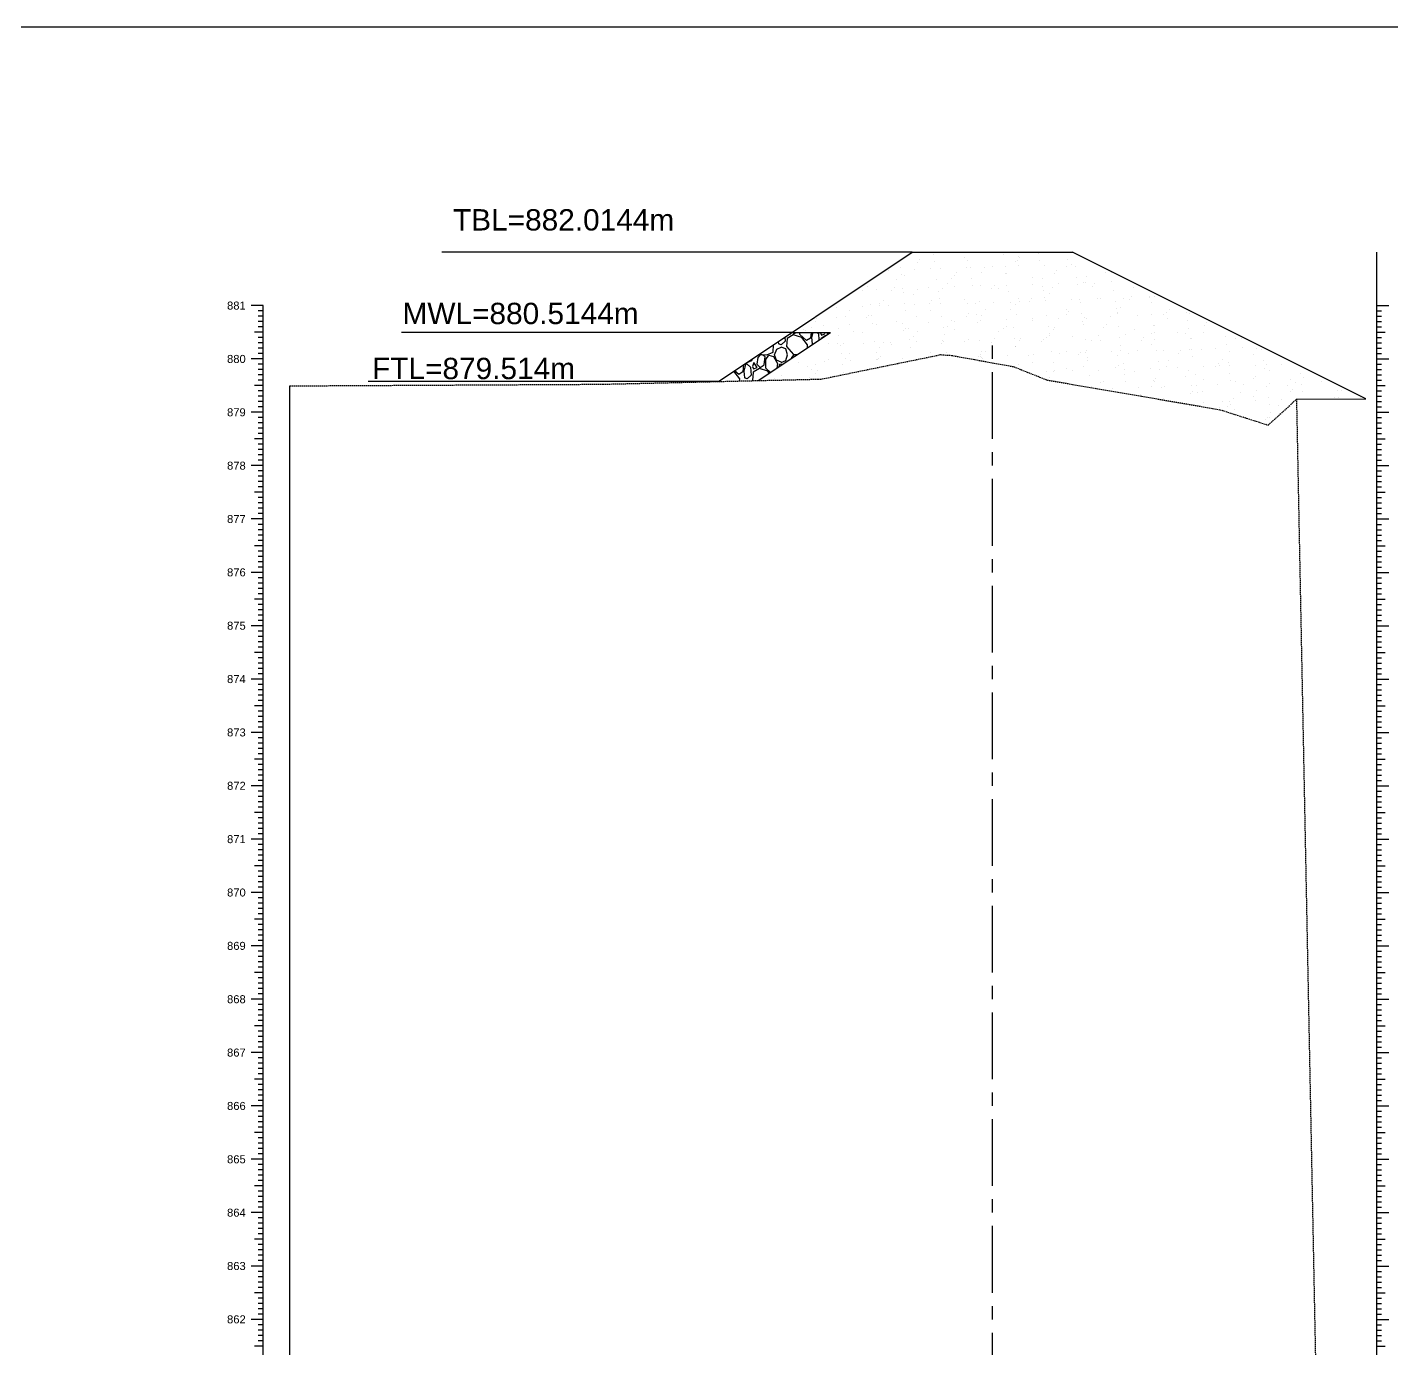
# Model space of a CAD drawing. Header units: millimetres. Extents: x 2640 to 12113, y 6003 to 13668.
# Drawn here: x 3779.2 to 4034.9, y 12910.5 to 13158.1 of the extents above; entities that cross this region are included whole.
import ezdxf
from ezdxf.enums import TextEntityAlignment as Align

# ---------------------------------------------------------------- set-up
doc = ezdxf.new("R2010")
doc.units = ezdxf.units.MM
doc.linetypes.add('CENTER', pattern=[2, 1.25, -0.25, 0.25, -0.25])
doc.linetypes.add('HIDDEN', pattern=[0.375, 0.25, -0.125])
for name, color, linetype in [('CL', 6, 'CENTER'), ('CS_Drawing', 7, 'Continuous'), ('GL', 3, 'HIDDEN')]:
    doc.layers.add(name, color=color, linetype=linetype)
doc.styles.get("Standard").update_dxf_attribs({"font": 'arial.ttf'})

msp = doc.modelspace()

# ---------------------------------------------------------------- linework, layer by layer
at = {"color": 1}
msp.add_line((3945.088, 13115.969), (3856.922, 13115.969), dxfattribs=at)
for p, q in [((3908.744, 13091.74), (3945.088, 13115.969)), ((3945.088, 13115.969), (3975.088, 13115.969)), ((4030.101, 13088.462), (3975.088, 13115.969)), ((4032.153, 13105.969), (4032.153, 13115.969)), ((3916.219, 13091.915), (3929.756, 13100.94)), ((3922.529, 13100.93), (3929.756, 13100.94)), ((3922.529, 13100.93), (3922.529, 13100.93)), ((4017.095, 13088.399), (4030.101, 13088.462))]:
    msp.add_line(p, q)
at = {"linetype": 'Continuous'}
for p, q in [((3945.291, 13115.899), (3945.291, 13115.899)), ((3949.073, 13115.536), (3949.073, 13115.536)), ((3954.805, 13114.968), (3954.805, 13114.968)), ((3962.238, 13115.447), (3962.238, 13115.447)), ((3965.069, 13115.214), (3965.069, 13115.214)), ((3968.778, 13115.724), (3968.778, 13115.724)), ((3940.58, 13112.596), (3940.58, 13112.596)), ((3942.805, 13113.194), (3942.805, 13113.194)), ((3945.474, 13112.756), (3945.474, 13112.756)), ((3946.008, 13114.078), (3946.008, 13114.078)), ((3946.437, 13114.546), (3946.437, 13114.546)), ((3948.445, 13112.916), (3948.445, 13112.916)), ((3949.247, 13114.213), (3949.247, 13114.213)), ((3950.368, 13112.916), (3950.368, 13112.916)), ((3955.262, 13113.076), (3955.262, 13113.076)), ((3955.462, 13114.326), (3955.462, 13114.326)), ((3955.969, 13113.105), (3955.969, 13113.105)), ((3958.709, 13113.163), (3958.709, 13113.163)), ((3960.156, 13113.236), (3960.156, 13113.236)), ((3962.509, 13113.382), (3962.509, 13113.382)), ((3964.387, 13114.143), (3964.387, 13114.143)), ((3964.778, 13114.425), (3964.778, 13114.425)), ((3965.05, 13113.396), (3965.05, 13113.396)), ((3965.207, 13114.893), (3965.207, 13114.893)), ((3968.952, 13114.402), (3968.952, 13114.402)), ((3969.944, 13113.556), (3969.944, 13113.556)), ((3972.207, 13112.463), (3972.207, 13112.463)), ((3973.901, 13113.212), (3973.901, 13113.212)), ((3974.232, 13114.673), (3974.232, 13114.673)), ((3974.839, 13113.716), (3974.839, 13113.716)), ((3975.674, 13113.294), (3975.674, 13113.294)), ((3942.084, 13110.865), (3942.084, 13110.865)), ((3942.979, 13111.872), (3942.979, 13111.872)), ((3943.692, 13111.55), (3943.692, 13111.55)), ((3949.701, 13110.763), (3949.701, 13110.763)), ((3951.666, 13110.04), (3951.666, 13110.04)), ((3952.349, 13111.112), (3952.349, 13111.112)), ((3953.008, 13111.648), (3953.008, 13111.648)), ((3953.437, 13112.116), (3953.437, 13112.116)), ((3956.241, 13111.04), (3956.241, 13111.04)), ((3958.027, 13112.092), (3958.027, 13112.092)), ((3962.462, 13111.897), (3962.462, 13111.897)), ((3962.684, 13112.06), (3962.684, 13112.06)), ((3967.54, 13111.16), (3967.54, 13111.16)), ((3967.679, 13109.97), (3967.679, 13109.97)), ((3969.406, 13110.952), (3969.406, 13110.952)), ((3971.778, 13111.995), (3971.778, 13111.995)), ((3972.573, 13110.13), (3972.573, 13110.13)), ((3975.946, 13111.229), (3975.946, 13111.229)), ((3976.12, 13109.907), (3976.12, 13109.907)), ((3977.122, 13110.336), (3977.122, 13110.336)), ((3977.467, 13110.29), (3977.467, 13110.29)), ((3977.805, 13111.407), (3977.805, 13111.407)), ((3979.207, 13110.034), (3979.207, 13110.034)), ((3981.232, 13112.244), (3981.232, 13112.244)), ((3982.361, 13110.45), (3982.361, 13110.45)), ((3982.388, 13112.249), (3982.388, 13112.249)), ((3935.724, 13108.813), (3935.724, 13108.813)), ((3936.711, 13109.53), (3936.711, 13109.53)), ((3938.314, 13109.01), (3938.314, 13109.01)), ((3941.238, 13108.872), (3941.238, 13108.872)), ((3941.667, 13109.34), (3941.667, 13109.34)), ((3943.208, 13109.17), (3943.208, 13109.17)), ((3943.433, 13108.422), (3943.433, 13108.422)), ((3945.306, 13107.989), (3945.306, 13107.989)), ((3945.988, 13109.06), (3945.988, 13109.06)), ((3948.102, 13109.33), (3948.102, 13109.33)), ((3949.973, 13108.698), (3949.973, 13108.698)), ((3950.147, 13107.376), (3950.147, 13107.376)), ((3950.691, 13109.12), (3950.691, 13109.12)), ((3952.997, 13109.49), (3952.997, 13109.49)), ((3956.415, 13109.718), (3956.415, 13109.718)), ((3957.891, 13109.65), (3957.891, 13109.65)), ((3960.008, 13109.219), (3960.008, 13109.219)), ((3960.437, 13109.687), (3960.437, 13109.687)), ((3961.18, 13109.109), (3961.18, 13109.109)), ((3962.785, 13109.81), (3962.785, 13109.81)), ((3963.138, 13108.61), (3963.138, 13108.61)), ((3965.084, 13107.304), (3965.084, 13107.304)), ((3967.436, 13107.257), (3967.436, 13107.257)), ((3969.461, 13109.467), (3969.461, 13109.467)), ((3969.678, 13108.887), (3969.678, 13108.887)), ((3969.852, 13107.565), (3969.852, 13107.565)), ((3970.762, 13108.285), (3970.762, 13108.285)), ((3971.444, 13109.356), (3971.444, 13109.356)), ((3978.778, 13109.566), (3978.778, 13109.566)), ((3980.275, 13107.353), (3980.275, 13107.353)), ((3982.842, 13108.799), (3982.842, 13108.799)), ((3984.712, 13107.387), (3984.712, 13107.387)), ((3986.207, 13107.604), (3986.207, 13107.604)), ((3986.636, 13109.405), (3986.636, 13109.405)), ((3989.556, 13107.753), (3989.556, 13107.753)), ((3989.606, 13107.547), (3989.606, 13107.547)), ((3990.54, 13107.6), (3990.54, 13107.6)), ((3930.876, 13105.627), (3930.876, 13105.627)), ((3933.267, 13104.957), (3933.267, 13104.957)), ((3935.77, 13105.787), (3935.77, 13105.787)), ((3937.165, 13106.08), (3937.165, 13106.08)), ((3938.921, 13106.344), (3938.921, 13106.344)), ((3938.945, 13105.938), (3938.945, 13105.938)), ((3939.628, 13107.009), (3939.628, 13107.009)), ((3940.664, 13105.947), (3940.664, 13105.947)), ((3943.705, 13106.357), (3943.705, 13106.357)), ((3943.879, 13105.034), (3943.879, 13105.034)), ((3945.559, 13106.107), (3945.559, 13106.107)), ((3948.237, 13106.442), (3948.237, 13106.442)), ((3948.459, 13105.006), (3948.459, 13105.006)), ((3948.666, 13106.91), (3948.666, 13106.91)), ((3950.453, 13106.267), (3950.453, 13106.267)), ((3954.819, 13107.058), (3954.819, 13107.058)), ((3955.347, 13106.427), (3955.347, 13106.427)), ((3956.87, 13106.268), (3956.87, 13106.268)), ((3957.691, 13106.691), (3957.691, 13106.691)), ((3958.723, 13105.253), (3958.723, 13105.253)), ((3960.241, 13106.587), (3960.241, 13106.587)), ((3963.41, 13106.545), (3963.41, 13106.545)), ((3963.584, 13105.223), (3963.584, 13105.223)), ((3964.401, 13106.233), (3964.401, 13106.233)), ((3965.135, 13106.747), (3965.135, 13106.747)), ((3967.007, 13106.789), (3967.007, 13106.789)), ((3970.029, 13106.907), (3970.029, 13106.907)), ((3973.915, 13105.302), (3973.915, 13105.302)), ((3974.436, 13104.828), (3974.436, 13104.828)), ((3974.923, 13107.067), (3974.923, 13107.067)), ((3976.461, 13107.038), (3976.461, 13107.038)), ((3976.574, 13106.457), (3976.574, 13106.457)), ((3979.818, 13107.227), (3979.818, 13107.227)), ((3983.114, 13106.734), (3983.114, 13106.734)), ((3983.288, 13105.411), (3983.288, 13105.411)), ((3984.179, 13105.549), (3984.179, 13105.549)), ((3985.778, 13107.136), (3985.778, 13107.136)), ((3989.857, 13106.529), (3989.857, 13106.529)), ((3992.777, 13104.707), (3992.777, 13104.707)), ((3993.206, 13105.175), (3993.206, 13105.175)), ((3926.907, 13102.906), (3926.907, 13102.906)), ((3927.151, 13103.567), (3927.151, 13103.567)), ((3928.495, 13102.192), (3928.495, 13102.192)), ((3930.897, 13103.738), (3930.897, 13103.738)), ((3932.585, 13103.886), (3932.585, 13103.886)), ((3933.389, 13102.352), (3933.389, 13102.352)), ((3936.467, 13103.666), (3936.467, 13103.666)), ((3936.896, 13104.134), (3936.896, 13104.134)), ((3937.437, 13104.015), (3937.437, 13104.015)), ((3937.611, 13102.693), (3937.611, 13102.693)), ((3938.283, 13102.512), (3938.283, 13102.512)), ((3942.099, 13102.955), (3942.099, 13102.955)), ((3943.177, 13102.672), (3943.177, 13102.672)), ((3945.921, 13103.914), (3945.921, 13103.914)), ((3948.071, 13102.832), (3948.071, 13102.832)), ((3950.601, 13103.926), (3950.601, 13103.926)), ((3952.363, 13103.202), (3952.363, 13103.202)), ((3952.965, 13102.993), (3952.965, 13102.993)), ((3955.237, 13104.013), (3955.237, 13104.013)), ((3955.666, 13104.481), (3955.666, 13104.481)), ((3957.141, 13104.203), (3957.141, 13104.203)), ((3957.316, 13102.881), (3957.316, 13102.881)), ((3957.86, 13103.153), (3957.86, 13103.153)), ((3958.041, 13104.182), (3958.041, 13104.182)), ((3962.754, 13103.313), (3962.754, 13103.313)), ((3964.691, 13104.261), (3964.691, 13104.261)), ((3967.555, 13103.25), (3967.555, 13103.25)), ((3967.648, 13103.473), (3967.648, 13103.473)), ((3970.306, 13104.115), (3970.306, 13104.115)), ((3972.542, 13103.633), (3972.542, 13103.633)), ((3974.007, 13104.36), (3974.007, 13104.36)), ((3976.846, 13104.392), (3976.846, 13104.392)), ((3977.02, 13103.07), (3977.02, 13103.07)), ((3977.137, 13102.426), (3977.137, 13102.426)), ((3977.436, 13103.793), (3977.436, 13103.793)), ((3977.819, 13103.497), (3977.819, 13103.497)), ((3981.436, 13102.398), (3981.436, 13102.398)), ((3982.33, 13103.953), (3982.33, 13103.953)), ((3983.461, 13104.608), (3983.461, 13104.608)), ((3983.497, 13104.477), (3983.497, 13104.477)), ((3987.224, 13104.113), (3987.224, 13104.113)), ((3990.01, 13104.303), (3990.01, 13104.303)), ((3990.282, 13102.238), (3990.282, 13102.238)), ((3990.461, 13102.179), (3990.461, 13102.179)), ((3992.118, 13104.273), (3992.118, 13104.273)), ((3993.011, 13103.546), (3993.011, 13103.546)), ((3996.55, 13104.58), (3996.55, 13104.58)), ((3996.725, 13103.258), (3996.725, 13103.258)), ((3997.013, 13104.433), (3997.013, 13104.433)), ((3999.777, 13102.277), (3999.777, 13102.277)), ((4000.206, 13102.745), (4000.206, 13102.745)), ((3921.187, 13100.035), (3921.251, 13099.299)), ((3921.632, 13099.807), (3921.505, 13098.283)), ((3922.775, 13100.505), (3921.632, 13099.807)), ((3921.951, 13100.544), (3922.33, 13100.696)), ((3922.33, 13100.696), (3922.287, 13100.768)), ((3922.668, 13100.93), (3922.902, 13100.696)), ((3924.362, 13099.997), (3922.775, 13100.505)), ((3922.902, 13100.696), (3923.254, 13100.931)), ((3923.982, 13100.569), (3923.982, 13100.932)), ((3925.251, 13099.426), (3923.982, 13100.569)), ((3925.442, 13098.6), (3924.362, 13099.997)), ((3924.629, 13101.396), (3924.629, 13101.396)), ((3925.126, 13101.357), (3925.126, 13101.357)), ((3926.013, 13099.87), (3925.251, 13099.426)), ((3926.099, 13100.935), (3926.013, 13099.87)), ((3926.439, 13100.935), (3926.204, 13099.997)), ((3926.204, 13099.997), (3926.331, 13098.791)), ((3926.225, 13101.835), (3926.225, 13101.835)), ((3927.277, 13100.937), (3927.474, 13100.759)), ((3927.474, 13100.759), (3927.584, 13099.492)), ((3927.872, 13100.937), (3927.855, 13100.886)), ((3927.855, 13100.886), (3928.045, 13100.442)), ((3927.982, 13099.807), (3927.978, 13099.754)), ((3928.871, 13100.35), (3927.982, 13099.807)), ((3928.045, 13100.442), (3928.68, 13100.696)), ((3928.68, 13100.696), (3928.535, 13100.938)), ((3929.009, 13100.939), (3929.252, 13100.696)), ((3929.252, 13100.696), (3929.618, 13100.94)), ((3931.169, 13101.673), (3931.169, 13101.673)), ((3931.343, 13100.351), (3931.343, 13100.351)), ((3934.151, 13101.137), (3934.151, 13101.137)), ((3935.738, 13100.903), (3935.738, 13100.903)), ((3943.467, 13101.236), (3943.467, 13101.236)), ((3943.896, 13101.704), (3943.896, 13101.704)), ((3944.333, 13101.584), (3944.333, 13101.584)), ((3945.32, 13100.079), (3945.32, 13100.079)), ((3946.002, 13101.15), (3946.002, 13101.15)), ((3950.873, 13101.861), (3950.873, 13101.861)), ((3951.047, 13100.539), (3951.047, 13100.539)), ((3951.681, 13102.131), (3951.681, 13102.131)), ((3952.921, 13101.485), (3952.921, 13101.485)), ((3960.488, 13099.727), (3960.488, 13099.727)), ((3961.194, 13101.199), (3961.194, 13101.199)), ((3962.237, 13101.583), (3962.237, 13101.583)), ((3962.666, 13102.051), (3962.666, 13102.051)), ((3964.038, 13101.773), (3964.038, 13101.773)), ((3964.31, 13099.708), (3964.31, 13099.708)), ((3965.382, 13099.887), (3965.382, 13099.887)), ((3969.666, 13099.622), (3969.666, 13099.622)), ((3970.276, 13100.047), (3970.276, 13100.047)), ((3970.578, 13102.05), (3970.578, 13102.05)), ((3970.752, 13100.728), (3970.752, 13100.728)), ((3970.776, 13100.375), (3970.776, 13100.375)), ((3971.459, 13101.446), (3971.459, 13101.446)), ((3971.691, 13101.832), (3971.691, 13101.832)), ((3975.171, 13100.207), (3975.171, 13100.207)), ((3977.474, 13099.62), (3977.474, 13099.62)), ((3980.065, 13100.367), (3980.065, 13100.367)), ((3981.007, 13101.93), (3981.007, 13101.93)), ((3983.742, 13101.961), (3983.742, 13101.961)), ((3984.014, 13099.896), (3984.014, 13099.896)), ((3984.959, 13100.527), (3984.959, 13100.527)), ((3986.65, 13101.495), (3986.65, 13101.495)), ((3988.436, 13099.969), (3988.436, 13099.969)), ((3989.853, 13100.687), (3989.853, 13100.687)), ((3990.456, 13100.916), (3990.456, 13100.916)), ((3990.554, 13099.69), (3990.554, 13099.69)), ((3994.747, 13100.847), (3994.747, 13100.847)), ((3996.232, 13100.67), (3996.232, 13100.67)), ((3996.915, 13101.741), (3996.915, 13101.741)), ((3997.179, 13099.808), (3997.179, 13099.808)), ((3997.46, 13099.749), (3997.46, 13099.749)), ((3999.641, 13101.007), (3999.641, 13101.007)), ((4003.719, 13100.085), (4003.719, 13100.085)), ((4004.535, 13101.167), (4004.535, 13101.167)), ((4005.746, 13099.739), (4005.746, 13099.739)), ((4006.777, 13099.848), (4006.777, 13099.848)), ((3917.822, 13096.759), (3919.028, 13097.267)), ((3919.029, 13097.267), (3919.092, 13098.6)), ((3919.092, 13098.6), (3919.073, 13098.625)), ((3919.282, 13096.759), (3919.664, 13097.775)), ((3919.663, 13097.775), (3920.489, 13098.156)), ((3919.938, 13099.202), (3919.981, 13098.791)), ((3920.489, 13098.6), (3919.981, 13098.791)), ((3921.251, 13099.299), (3920.489, 13098.6)), ((3921.378, 13097.838), (3920.489, 13098.156)), ((3921.695, 13096.759), (3921.378, 13097.838)), ((3921.505, 13098.283), (3922.839, 13096.822)), ((3925.416, 13098.046), (3925.442, 13098.6)), ((3926.46, 13098.742), (3926.331, 13098.791)), ((3929.378, 13098.852), (3929.378, 13098.852)), ((3931.123, 13098.767), (3931.123, 13098.767)), ((3931.697, 13098.46), (3931.697, 13098.46)), ((3932.126, 13098.928), (3932.126, 13098.928)), ((3933.282, 13097.047), (3933.282, 13097.047)), ((3936.017, 13098.927), (3936.017, 13098.927)), ((3938.065, 13099.243), (3938.065, 13099.243)), ((3938.337, 13097.178), (3938.337, 13097.178)), ((3938.96, 13098.028), (3938.96, 13098.028)), ((3939.642, 13099.099), (3939.642, 13099.099)), ((3940.912, 13099.087), (3940.912, 13099.087)), ((3941.15, 13098.708), (3941.15, 13098.708)), ((3944.605, 13099.519), (3944.605, 13099.519)), ((3944.779, 13098.197), (3944.779, 13098.197)), ((3945.806, 13099.247), (3945.806, 13099.247)), ((3948.473, 13097.096), (3948.473, 13097.096)), ((3950.467, 13098.807), (3950.467, 13098.807)), ((3950.7, 13099.407), (3950.7, 13099.407)), ((3950.896, 13099.275), (3950.896, 13099.275)), ((3951.502, 13097.089), (3951.502, 13097.089)), ((3954.834, 13099.148), (3954.834, 13099.148)), ((3955.594, 13099.567), (3955.594, 13099.567)), ((3957.77, 13099.431), (3957.77, 13099.431)), ((3958.042, 13097.366), (3958.042, 13097.366)), ((3958.738, 13097.343), (3958.738, 13097.343)), ((3959.92, 13099.055), (3959.92, 13099.055)), ((3964.416, 13098.323), (3964.416, 13098.323)), ((3964.484, 13098.386), (3964.484, 13098.386)), ((3965.098, 13099.394), (3965.098, 13099.394)), ((3969.237, 13099.154), (3969.237, 13099.154)), ((3971.206, 13097.278), (3971.206, 13097.278)), ((3973.929, 13097.392), (3973.929, 13097.392)), ((3976.666, 13097.192), (3976.666, 13097.192)), ((3977.521, 13097.144), (3977.521, 13097.144)), ((3977.746, 13097.555), (3977.746, 13097.555)), ((3978.69, 13099.402), (3978.69, 13099.402)), ((3980.29, 13099.443), (3980.29, 13099.443)), ((3982.415, 13097.304), (3982.415, 13097.304)), ((3984.188, 13098.574), (3984.188, 13098.574)), ((3984.194, 13097.639), (3984.194, 13097.639)), ((3987.309, 13097.464), (3987.309, 13097.464)), ((3988.007, 13099.501), (3988.007, 13099.501)), ((3989.872, 13098.619), (3989.872, 13098.619)), ((3990.911, 13097.466), (3990.911, 13097.466)), ((3992.203, 13097.624), (3992.203, 13097.624)), ((3995.007, 13097.071), (3995.007, 13097.071)), ((3995.436, 13097.539), (3995.436, 13097.539)), ((3997.097, 13097.784), (3997.097, 13097.784)), ((3997.451, 13097.743), (3997.451, 13097.743)), ((3999.385, 13097.687), (3999.385, 13097.687)), ((4001.992, 13097.944), (4001.992, 13097.944)), ((4003.893, 13098.763), (4003.893, 13098.763)), ((4004.46, 13097.32), (4004.46, 13097.32)), ((4006.886, 13098.104), (4006.886, 13098.104)), ((4009.65, 13097.934), (4009.65, 13097.934)), ((4010.615, 13097.655), (4010.615, 13097.655)), ((3913.42, 13094.857), (3913.313, 13093.52)), ((3913.822, 13094.917), (3913.504, 13093.647)), ((3914.139, 13094.981), (3913.822, 13094.917)), ((3914.139, 13095.298), (3915.028, 13095.679)), ((3914.139, 13094.981), (3914.774, 13094.409)), ((3915.028, 13095.679), (3915.119, 13095.99)), ((3915.409, 13095.298), (3915.155, 13094.536)), ((3915.155, 13094.536), (3915.345, 13094.092)), ((3915.98, 13094.346), (3915.409, 13095.298)), ((3916.107, 13096.251), (3915.917, 13094.981)), ((3915.917, 13094.981), (3916.552, 13094.346)), ((3916.552, 13096.759), (3916.107, 13096.251)), ((3916.443, 13096.872), (3916.489, 13096.822)), ((3916.489, 13096.822), (3917.822, 13096.759)), ((3916.933, 13096.759), (3916.552, 13096.759)), ((3916.552, 13094.346), (3917.314, 13094.854)), ((3917.505, 13096.441), (3916.933, 13096.759)), ((3917.314, 13094.854), (3917.504, 13096.441)), ((3917.631, 13095.87), (3918.203, 13096.695)), ((3917.632, 13094.219), (3917.632, 13095.87)), ((3918.203, 13096.695), (3919.092, 13096.441)), ((3919.092, 13096.441), (3919.791, 13095.108)), ((3919.6, 13095.743), (3919.282, 13096.759)), ((3920.489, 13095.362), (3919.6, 13095.743)), ((3919.79, 13095.108), (3919.722, 13094.251)), ((3920.172, 13094.917), (3920.061, 13094.477)), ((3920.489, 13094.981), (3920.172, 13094.917)), ((3920.489, 13095.298), (3921.378, 13095.679)), ((3920.489, 13094.981), (3920.629, 13094.855)), ((3921.378, 13095.679), (3921.695, 13096.759)), ((3922.457, 13096.251), (3922.428, 13096.055)), ((3922.902, 13096.759), (3922.457, 13096.251)), ((3922.839, 13096.822), (3923.53, 13096.789)), ((3923.283, 13096.759), (3922.902, 13096.759)), ((3923.393, 13096.698), (3923.283, 13096.759)), ((3923.685, 13095.384), (3923.685, 13095.384)), ((3925.529, 13094.559), (3925.529, 13094.559)), ((3926.921, 13094.996), (3926.921, 13094.996)), ((3928.58, 13095.544), (3928.58, 13095.544)), ((3929.38, 13095.931), (3929.38, 13095.931)), ((3931.797, 13096.901), (3931.797, 13096.901)), ((3932.069, 13094.836), (3932.069, 13094.836)), ((3932.599, 13095.976), (3932.599, 13095.976)), ((3933.474, 13095.704), (3933.474, 13095.704)), ((3938.368, 13095.864), (3938.368, 13095.864)), ((3938.511, 13095.855), (3938.511, 13095.855)), ((3938.697, 13096.03), (3938.697, 13096.03)), ((3939.126, 13096.498), (3939.126, 13096.498)), ((3943.262, 13096.024), (3943.262, 13096.024)), ((3957.467, 13096.377), (3957.467, 13096.377)), ((3957.896, 13096.845), (3957.896, 13096.845)), ((3957.944, 13096.504), (3957.944, 13096.504)), ((3958.055, 13096.272), (3958.055, 13096.272)), ((3958.216, 13096.044), (3958.216, 13096.044)), ((3962.838, 13096.664), (3962.838, 13096.664)), ((3964.938, 13094.936), (3964.938, 13094.936)), ((3966.92, 13096.626), (3966.92, 13096.626)), ((3967.569, 13095.341), (3967.569, 13095.341)), ((3967.733, 13096.824), (3967.733, 13096.824)), ((3971.478, 13095.213), (3971.478, 13095.213)), ((3972.627, 13096.984), (3972.627, 13096.984)), ((3976.237, 13096.724), (3976.237, 13096.724)), ((3977.151, 13094.516), (3977.151, 13094.516)), ((3977.833, 13095.587), (3977.833, 13095.587)), ((3977.92, 13096.233), (3977.92, 13096.233)), ((3983.511, 13096.568), (3983.511, 13096.568)), ((3983.665, 13094.763), (3983.665, 13094.763)), ((3984.642, 13095.124), (3984.642, 13095.124)), ((3985.69, 13096.973), (3985.69, 13096.973)), ((3991.182, 13095.401), (3991.182, 13095.401)), ((3992.69, 13094.543), (3992.69, 13094.543)), ((3993.025, 13095.636), (3993.025, 13095.636)), ((3997.625, 13096.421), (3997.625, 13096.421)), ((3999.61, 13094.509), (3999.61, 13094.509)), ((4002.006, 13094.642), (4002.006, 13094.642)), ((4002.435, 13095.11), (4002.435, 13095.11)), ((4002.607, 13094.812), (4002.607, 13094.812)), ((4003.289, 13095.883), (4003.289, 13095.883)), ((4004.347, 13095.313), (4004.347, 13095.313)), ((4004.504, 13094.669), (4004.504, 13094.669)), ((4008.967, 13096.863), (4008.967, 13096.863)), ((4009.398, 13094.829), (4009.398, 13094.829)), ((4010.887, 13095.59), (4010.887, 13095.59)), ((4011.46, 13094.89), (4011.46, 13094.89)), ((4014.292, 13094.989), (4014.292, 13094.989)), ((3911.662, 13093.647), (3911.624, 13093.659)), ((3912.742, 13092.25), (3911.662, 13093.647)), ((3912.551, 13093.076), (3911.784, 13093.766)), ((3913.313, 13093.52), (3912.551, 13093.076)), ((3912.722, 13091.833), (3912.742, 13092.25)), ((3913.504, 13093.647), (3913.631, 13092.441)), ((3914.139, 13092.25), (3913.631, 13092.441)), ((3914.901, 13092.949), (3914.139, 13092.25)), ((3914.774, 13094.409), (3914.901, 13092.949)), ((3915.282, 13093.457), (3915.155, 13091.933)), ((3915.155, 13091.933), (3915.193, 13091.891)), ((3916.425, 13094.155), (3915.282, 13093.457)), ((3915.345, 13094.092), (3915.98, 13094.346)), ((3918.012, 13093.647), (3916.425, 13094.155)), ((3918.501, 13093.436), (3917.632, 13094.219)), ((3918.286, 13093.293), (3918.012, 13093.647)), ((3919.261, 13092.217), (3919.261, 13092.217)), ((3920.561, 13092.945), (3920.561, 13092.945)), ((3925.801, 13092.494), (3925.801, 13092.494)), ((3926.239, 13093.925), (3926.239, 13093.925)), ((3926.926, 13093.253), (3926.926, 13093.253)), ((3927.355, 13093.722), (3927.355, 13093.722)), ((3932.243, 13093.514), (3932.243, 13093.514)), ((3964.895, 13094.416), (3964.895, 13094.416)), ((3970.245, 13093.549), (3970.245, 13093.549)), ((3970.791, 13092.465), (3970.791, 13092.465)), ((3971.473, 13093.536), (3971.473, 13093.536)), ((3971.652, 13093.891), (3971.652, 13093.891)), ((3971.895, 13091.986), (3971.895, 13091.986)), ((3973.92, 13094.196), (3973.92, 13094.196)), ((3975.139, 13093.709), (3975.139, 13093.709)), ((3978.374, 13092.782), (3978.374, 13092.782)), ((3980.034, 13093.869), (3980.034, 13093.869)), ((3983.236, 13094.295), (3983.236, 13094.295)), ((3984.914, 13093.059), (3984.914, 13093.059)), ((3984.928, 13094.029), (3984.928, 13094.029)), ((3986.665, 13093.585), (3986.665, 13093.585)), ((3989.822, 13094.189), (3989.822, 13094.189)), ((3990.665, 13092.333), (3990.665, 13092.333)), ((3991.357, 13094.079), (3991.357, 13094.079)), ((3994.716, 13094.349), (3994.716, 13094.349)), ((3996.247, 13092.76), (3996.247, 13092.76)), ((3996.929, 13093.831), (3996.929, 13093.831)), ((3998.079, 13092.971), (3998.079, 13092.971)), ((3999.69, 13092.114), (3999.69, 13092.114)), ((4004.619, 13093.248), (4004.619, 13093.248)), ((4004.793, 13091.926), (4004.793, 13091.926)), ((4009.006, 13092.212), (4009.006, 13092.212)), ((4009.435, 13092.68), (4009.435, 13092.68)), ((4011.061, 13094.268), (4011.061, 13094.268)), ((4012.121, 13093.88), (4012.121, 13093.88)), ((4016.025, 13092.076), (4016.025, 13092.076)), ((4017.783, 13093.159), (4017.783, 13093.159)), ((4018.46, 13092.461), (4018.46, 13092.461)), ((3908.892, 13091.838), (3908.976, 13091.745)), ((3978.646, 13090.717), (3978.646, 13090.717)), ((3980.304, 13091.533), (3980.304, 13091.533)), ((3980.92, 13091.767), (3980.92, 13091.767)), ((3982.662, 13090.444), (3982.662, 13090.444)), ((3984.208, 13089.729), (3984.208, 13089.729)), ((3985.088, 13091.737), (3985.088, 13091.737)), ((3987.556, 13090.604), (3987.556, 13090.604)), ((3989.886, 13090.709), (3989.886, 13090.709)), ((3990.236, 13091.865), (3990.236, 13091.865)), ((3990.569, 13091.78), (3990.569, 13091.78)), ((3991.811, 13090.629), (3991.811, 13090.629)), ((3992.45, 13090.764), (3992.45, 13090.764)), ((3997.236, 13089.436), (3997.236, 13089.436)), ((3997.345, 13090.924), (3997.345, 13090.924)), ((3997.665, 13089.904), (3997.665, 13089.904)), ((3998.351, 13090.906), (3998.351, 13090.906)), ((3998.525, 13089.584), (3998.525, 13089.584)), ((3999.4, 13089.778), (3999.4, 13089.778)), ((4002.239, 13091.084), (4002.239, 13091.084)), ((4005.76, 13091.829), (4005.76, 13091.829)), ((4006.69, 13089.684), (4006.69, 13089.684)), ((4007.133, 13091.244), (4007.133, 13091.244)), ((4009.664, 13090.024), (4009.664, 13090.024)), ((4011.515, 13090.818), (4011.515, 13090.818)), ((4012.027, 13091.404), (4012.027, 13091.404)), ((4015.342, 13091.005), (4015.342, 13091.005)), ((4016.006, 13089.783), (4016.006, 13089.783)), ((4016.435, 13090.251), (4016.435, 13090.251)), ((4016.921, 13091.564), (4016.921, 13091.564)), ((4018.055, 13091.095), (4018.055, 13091.095)), ((4018.229, 13089.772), (4018.229, 13089.772)), ((4021.815, 13091.724), (4021.815, 13091.724)), ((4024.856, 13090.073), (4024.856, 13090.073)), ((4025.46, 13090.031), (4025.46, 13090.031)), ((3987.92, 13089.337), (3987.92, 13089.337)), ((3992.083, 13088.564), (3992.083, 13088.564)), ((3999.695, 13087.861), (3999.695, 13087.861)), ((4002.621, 13086.902), (4002.621, 13086.902)), ((4003.304, 13087.973), (4003.304, 13087.973)), ((4004.236, 13087.006), (4004.236, 13087.006)), ((4004.589, 13088.021), (4004.589, 13088.021)), ((4004.665, 13087.474), (4004.665, 13087.474)), ((4005.247, 13088.476), (4005.247, 13088.476)), ((4008.982, 13088.953), (4008.982, 13088.953)), ((4009.483, 13088.181), (4009.483, 13088.181)), ((4011.787, 13088.753), (4011.787, 13088.753)), ((4011.961, 13087.431), (4011.961, 13087.431)), ((4013.689, 13087.255), (4013.689, 13087.255)), ((4014.377, 13088.341), (4014.377, 13088.341)), ((4019.271, 13088.501), (4019.271, 13088.501)), ((4024.165, 13088.661), (4024.165, 13088.661)), ((4024.952, 13088.664), (4024.952, 13088.664)), ((4029.06, 13088.821), (4029.06, 13088.821)), ((4005.519, 13086.411), (4005.519, 13086.411)), ((4011.235, 13084.577), (4011.235, 13084.577)), ((4011.664, 13085.045), (4011.664, 13085.045)), ((4011.996, 13084.906), (4011.996, 13084.906)), ((4012.135, 13085.97), (4012.135, 13085.97))]:
    msp.add_line(p, q, dxfattribs=at)
at = {"color": 4}
msp.add_line((3922.529, 13100.93), (3849.363, 13100.93), dxfattribs=at)
at = {"color": 6}
msp.add_line((3908.744, 13091.74), (3843.078, 13091.74), dxfattribs=at)
msp.add_lwpolyline([(3529.04, 12722.841), (4279.04, 12722.841), (4279.04, 13158.123), (3529.04, 13158.123)], close=True)
at = {"layer": 'CL', "ltscale": 10}
msp.add_line((3960.088, 12780.969), (3960.088, 13100.969), dxfattribs=at)
at = {"layer": 'CS_Drawing'}
for p, q in [((3823.388, 13105.969), (3821.138, 13105.969)), ((3823.388, 13105.969), (3821.813, 13105.969)), ((3823.388, 13104.969), (3822.488, 13104.969)), ((3823.388, 12775.969), (3823.388, 13105.969)), ((4032.153, 13105.969), (4034.403, 13105.969)), ((4032.153, 13105.969), (4033.728, 13105.969)), ((4032.153, 12775.969), (4032.153, 13105.969)), ((4032.153, 13104.969), (4033.053, 13104.969)), ((3823.388, 13103.969), (3822.488, 13103.969)), ((3823.388, 13102.969), (3822.488, 13102.969)), ((4032.153, 13103.969), (4033.053, 13103.969)), ((4032.153, 13102.969), (4033.053, 13102.969)), ((3823.388, 13100.969), (3821.813, 13100.969)), ((3823.388, 13101.969), (3822.488, 13101.969)), ((3823.388, 13100.969), (3822.488, 13100.969)), ((3823.388, 13099.969), (3822.488, 13099.969)), ((4032.153, 13101.969), (4033.053, 13101.969)), ((4032.153, 13100.969), (4033.728, 13100.969)), ((4032.153, 13100.969), (4033.053, 13100.969)), ((4032.153, 13099.969), (4033.053, 13099.969)), ((3823.388, 13098.969), (3822.488, 13098.969)), ((3823.388, 13097.969), (3822.488, 13097.969)), ((4032.153, 13098.969), (4033.053, 13098.969)), ((4032.153, 13097.969), (4033.053, 13097.969)), ((3823.388, 13095.969), (3821.138, 13095.969)), ((3823.388, 13095.969), (3821.813, 13095.969)), ((3823.388, 13096.969), (3822.488, 13096.969)), ((3823.388, 13095.969), (3822.488, 13095.969)), ((3823.388, 13094.969), (3822.488, 13094.969)), ((4032.153, 13096.969), (4033.053, 13096.969)), ((4032.153, 13095.969), (4034.403, 13095.969)), ((4032.153, 13095.969), (4033.728, 13095.969)), ((4032.153, 13095.969), (4033.053, 13095.969)), ((4032.153, 13094.969), (4033.053, 13094.969)), ((3823.388, 13093.969), (3822.488, 13093.969)), ((3823.388, 13092.969), (3822.488, 13092.969)), ((3823.388, 13091.969), (3822.488, 13091.969)), ((4032.153, 13093.969), (4033.053, 13093.969)), ((4032.153, 13092.969), (4033.053, 13092.969)), ((4032.153, 13091.969), (4033.053, 13091.969)), ((3823.388, 13090.969), (3821.813, 13090.969)), ((3823.388, 13090.969), (3822.488, 13090.969)), ((3823.388, 13089.969), (3822.488, 13089.969)), ((3828.388, 12775.969), (3828.388, 13090.919)), ((4032.153, 13090.969), (4033.728, 13090.969)), ((4032.153, 13090.969), (4033.053, 13090.969)), ((4032.153, 13089.969), (4033.053, 13089.969)), ((3823.388, 13088.969), (3822.488, 13088.969)), ((3823.388, 13087.969), (3822.488, 13087.969)), ((3823.388, 13086.969), (3822.488, 13086.969)), ((4032.153, 13088.969), (4033.053, 13088.969)), ((4032.153, 13087.969), (4033.053, 13087.969)), ((4032.153, 13086.969), (4033.053, 13086.969)), ((3823.388, 13085.969), (3821.138, 13085.969)), ((3823.388, 13085.969), (3821.813, 13085.969)), ((3823.388, 13085.969), (3822.488, 13085.969)), ((3823.388, 13084.969), (3822.488, 13084.969)), ((4032.153, 13085.969), (4034.403, 13085.969)), ((4032.153, 13085.969), (4033.728, 13085.969)), ((4032.153, 13085.969), (4033.053, 13085.969)), ((4032.153, 13084.969), (4033.053, 13084.969)), ((3823.388, 13083.969), (3822.488, 13083.969)), ((3823.388, 13082.969), (3822.488, 13082.969)), ((3823.388, 13081.969), (3822.488, 13081.969)), ((4032.153, 13083.969), (4033.053, 13083.969)), ((4032.153, 13082.969), (4033.053, 13082.969)), ((4032.153, 13081.969), (4033.053, 13081.969)), ((3823.388, 13080.969), (3821.813, 13080.969)), ((3823.388, 13080.969), (3822.488, 13080.969)), ((3823.388, 13079.969), (3822.488, 13079.969)), ((4032.153, 13080.969), (4033.728, 13080.969)), ((4032.153, 13080.969), (4033.053, 13080.969)), ((4032.153, 13079.969), (4033.053, 13079.969)), ((3823.388, 13078.969), (3822.488, 13078.969)), ((3823.388, 13077.969), (3822.488, 13077.969)), ((3823.388, 13076.969), (3822.488, 13076.969)), ((4032.153, 13078.969), (4033.053, 13078.969)), ((4032.153, 13077.969), (4033.053, 13077.969)), ((4032.153, 13076.969), (4033.053, 13076.969)), ((3823.388, 13075.969), (3821.138, 13075.969)), ((3823.388, 13075.969), (3821.813, 13075.969)), ((3823.388, 13075.969), (3822.488, 13075.969)), ((3823.388, 13074.969), (3822.488, 13074.969)), ((4032.153, 13075.969), (4034.403, 13075.969)), ((4032.153, 13075.969), (4033.728, 13075.969)), ((4032.153, 13075.969), (4033.053, 13075.969)), ((4032.153, 13074.969), (4033.053, 13074.969)), ((3823.388, 13073.969), (3822.488, 13073.969)), ((3823.388, 13072.969), (3822.488, 13072.969)), ((3823.388, 13071.969), (3822.488, 13071.969)), ((4032.153, 13073.969), (4033.053, 13073.969)), ((4032.153, 13072.969), (4033.053, 13072.969)), ((4032.153, 13071.969), (4033.053, 13071.969)), ((3823.388, 13070.969), (3821.813, 13070.969)), ((3823.388, 13070.969), (3822.488, 13070.969)), ((3823.388, 13069.969), (3822.488, 13069.969)), ((3823.388, 13068.969), (3822.488, 13068.969)), ((4032.153, 13070.969), (4033.728, 13070.969)), ((4032.153, 13070.969), (4033.053, 13070.969)), ((4032.153, 13069.969), (4033.053, 13069.969)), ((4032.153, 13068.969), (4033.053, 13068.969)), ((3823.388, 13067.969), (3822.488, 13067.969)), ((3823.388, 13066.969), (3822.488, 13066.969)), ((4032.153, 13067.969), (4033.053, 13067.969)), ((4032.153, 13066.969), (4033.053, 13066.969)), ((3823.388, 13065.969), (3821.138, 13065.969)), ((3823.388, 13065.969), (3821.813, 13065.969)), ((3823.388, 13065.969), (3822.488, 13065.969)), ((3823.388, 13064.969), (3822.488, 13064.969)), ((3823.388, 13063.969), (3822.488, 13063.969)), ((4032.153, 13065.969), (4034.403, 13065.969)), ((4032.153, 13065.969), (4033.728, 13065.969)), ((4032.153, 13065.969), (4033.053, 13065.969)), ((4032.153, 13064.969), (4033.053, 13064.969)), ((4032.153, 13063.969), (4033.053, 13063.969)), ((3823.388, 13062.969), (3822.488, 13062.969)), ((3823.388, 13061.969), (3822.488, 13061.969)), ((4032.153, 13062.969), (4033.053, 13062.969)), ((4032.153, 13061.969), (4033.053, 13061.969)), ((3823.388, 13060.969), (3821.813, 13060.969)), ((3823.388, 13060.969), (3822.488, 13060.969)), ((3823.388, 13059.969), (3822.488, 13059.969)), ((3823.388, 13058.969), (3822.488, 13058.969)), ((4032.153, 13060.969), (4033.728, 13060.969)), ((4032.153, 13060.969), (4033.053, 13060.969)), ((4032.153, 13059.969), (4033.053, 13059.969)), ((4032.153, 13058.969), (4033.053, 13058.969)), ((3823.388, 13057.969), (3822.488, 13057.969)), ((3823.388, 13056.969), (3822.488, 13056.969)), ((4032.153, 13057.969), (4033.053, 13057.969)), ((4032.153, 13056.969), (4033.053, 13056.969)), ((3823.388, 13055.969), (3821.138, 13055.969)), ((3823.388, 13055.969), (3821.813, 13055.969)), ((3823.388, 13055.969), (3822.488, 13055.969)), ((3823.388, 13054.969), (3822.488, 13054.969)), ((3823.388, 13053.969), (3822.488, 13053.969)), ((4032.153, 13055.969), (4034.403, 13055.969)), ((4032.153, 13055.969), (4033.728, 13055.969)), ((4032.153, 13055.969), (4033.053, 13055.969)), ((4032.153, 13054.969), (4033.053, 13054.969)), ((4032.153, 13053.969), (4033.053, 13053.969)), ((3823.388, 13052.969), (3822.488, 13052.969)), ((3823.388, 13051.969), (3822.488, 13051.969)), ((4032.153, 13052.969), (4033.053, 13052.969)), ((4032.153, 13051.969), (4033.053, 13051.969)), ((3823.388, 13050.969), (3821.813, 13050.969)), ((3823.388, 13050.969), (3822.488, 13050.969)), ((3823.388, 13049.969), (3822.488, 13049.969)), ((3823.388, 13048.969), (3822.488, 13048.969)), ((4032.153, 13050.969), (4033.728, 13050.969)), ((4032.153, 13050.969), (4033.053, 13050.969)), ((4032.153, 13049.969), (4033.053, 13049.969)), ((4032.153, 13048.969), (4033.053, 13048.969)), ((3823.388, 13045.969), (3821.138, 13045.969)), ((3823.388, 13045.969), (3821.813, 13045.969)), ((3823.388, 13047.969), (3822.488, 13047.969)), ((3823.388, 13046.969), (3822.488, 13046.969)), ((3823.388, 13045.969), (3822.488, 13045.969)), ((4032.153, 13047.969), (4033.053, 13047.969)), ((4032.153, 13046.969), (4033.053, 13046.969)), ((4032.153, 13045.969), (4034.403, 13045.969)), ((4032.153, 13045.969), (4033.728, 13045.969)), ((4032.153, 13045.969), (4033.053, 13045.969)), ((3823.388, 13044.969), (3822.488, 13044.969)), ((3823.388, 13043.969), (3822.488, 13043.969)), ((4032.153, 13044.969), (4033.053, 13044.969)), ((4032.153, 13043.969), (4033.053, 13043.969)), ((3823.388, 13040.969), (3821.813, 13040.969)), ((3823.388, 13042.969), (3822.488, 13042.969)), ((3823.388, 13041.969), (3822.488, 13041.969)), ((3823.388, 13040.969), (3822.488, 13040.969)), ((4032.153, 13042.969), (4033.053, 13042.969)), ((4032.153, 13041.969), (4033.053, 13041.969)), ((4032.153, 13040.969), (4033.728, 13040.969)), ((4032.153, 13040.969), (4033.053, 13040.969)), ((3823.388, 13039.969), (3822.488, 13039.969)), ((3823.388, 13038.969), (3822.488, 13038.969)), ((4032.153, 13039.969), (4033.053, 13039.969)), ((4032.153, 13038.969), (4033.053, 13038.969)), ((3823.388, 13035.969), (3821.138, 13035.969)), ((3823.388, 13035.969), (3821.813, 13035.969)), ((3823.388, 13037.969), (3822.488, 13037.969)), ((3823.388, 13036.969), (3822.488, 13036.969)), ((3823.388, 13035.969), (3822.488, 13035.969)), ((4032.153, 13037.969), (4033.053, 13037.969)), ((4032.153, 13036.969), (4033.053, 13036.969)), ((4032.153, 13035.969), (4034.403, 13035.969)), ((4032.153, 13035.969), (4033.728, 13035.969)), ((4032.153, 13035.969), (4033.053, 13035.969)), ((3823.388, 13034.969), (3822.488, 13034.969)), ((3823.388, 13033.969), (3822.488, 13033.969)), ((4032.153, 13034.969), (4033.053, 13034.969)), ((4032.153, 13033.969), (4033.053, 13033.969)), ((3823.388, 13030.969), (3821.813, 13030.969)), ((3823.388, 13032.969), (3822.488, 13032.969)), ((3823.388, 13031.969), (3822.488, 13031.969)), ((3823.388, 13030.969), (3822.488, 13030.969)), ((4032.153, 13032.969), (4033.053, 13032.969)), ((4032.153, 13031.969), (4033.053, 13031.969)), ((4032.153, 13030.969), (4033.728, 13030.969)), ((4032.153, 13030.969), (4033.053, 13030.969)), ((3823.388, 13029.969), (3822.488, 13029.969)), ((3823.388, 13028.969), (3822.488, 13028.969)), ((4032.153, 13029.969), (4033.053, 13029.969)), ((4032.153, 13028.969), (4033.053, 13028.969)), ((3823.388, 13025.969), (3821.138, 13025.969)), ((3823.388, 13025.969), (3821.813, 13025.969)), ((3823.388, 13027.969), (3822.488, 13027.969)), ((3823.388, 13026.969), (3822.488, 13026.969)), ((3823.388, 13025.969), (3822.488, 13025.969)), ((4032.153, 13027.969), (4033.053, 13027.969)), ((4032.153, 13026.969), (4033.053, 13026.969)), ((4032.153, 13025.969), (4034.403, 13025.969)), ((4032.153, 13025.969), (4033.728, 13025.969)), ((4032.153, 13025.969), (4033.053, 13025.969)), ((3823.388, 13024.969), (3822.488, 13024.969)), ((3823.388, 13023.969), (3822.488, 13023.969)), ((3823.388, 13022.969), (3822.488, 13022.969)), ((4032.153, 13024.969), (4033.053, 13024.969)), ((4032.153, 13023.969), (4033.053, 13023.969)), ((4032.153, 13022.969), (4033.053, 13022.969)), ((3823.388, 13020.969), (3821.813, 13020.969)), ((3823.388, 13021.969), (3822.488, 13021.969)), ((3823.388, 13020.969), (3822.488, 13020.969)), ((4032.153, 13021.969), (4033.053, 13021.969)), ((4032.153, 13020.969), (4033.728, 13020.969)), ((4032.153, 13020.969), (4033.053, 13020.969)), ((3823.388, 13019.969), (3822.488, 13019.969)), ((3823.388, 13018.969), (3822.488, 13018.969)), ((3823.388, 13017.969), (3822.488, 13017.969)), ((4032.153, 13019.969), (4033.053, 13019.969)), ((4032.153, 13018.969), (4033.053, 13018.969)), ((4032.153, 13017.969), (4033.053, 13017.969)), ((3823.388, 13015.969), (3821.138, 13015.969)), ((3823.388, 13015.969), (3821.813, 13015.969)), ((3823.388, 13016.969), (3822.488, 13016.969)), ((3823.388, 13015.969), (3822.488, 13015.969)), ((4032.153, 13016.969), (4033.053, 13016.969)), ((4032.153, 13015.969), (4034.403, 13015.969)), ((4032.153, 13015.969), (4033.728, 13015.969)), ((4032.153, 13015.969), (4033.053, 13015.969)), ((3823.388, 13014.969), (3822.488, 13014.969)), ((3823.388, 13013.969), (3822.488, 13013.969)), ((3823.388, 13012.969), (3822.488, 13012.969)), ((4032.153, 13014.969), (4033.053, 13014.969)), ((4032.153, 13013.969), (4033.053, 13013.969)), ((4032.153, 13012.969), (4033.053, 13012.969)), ((3823.388, 13010.969), (3821.813, 13010.969)), ((3823.388, 13011.969), (3822.488, 13011.969)), ((3823.388, 13010.969), (3822.488, 13010.969)), ((4032.153, 13011.969), (4033.053, 13011.969)), ((4032.153, 13010.969), (4033.728, 13010.969)), ((4032.153, 13010.969), (4033.053, 13010.969)), ((3823.388, 13009.969), (3822.488, 13009.969)), ((3823.388, 13008.969), (3822.488, 13008.969)), ((3823.388, 13007.969), (3822.488, 13007.969)), ((4032.153, 13009.969), (4033.053, 13009.969)), ((4032.153, 13008.969), (4033.053, 13008.969)), ((4032.153, 13007.969), (4033.053, 13007.969)), ((3823.388, 13005.969), (3821.138, 13005.969)), ((3823.388, 13005.969), (3821.813, 13005.969)), ((3823.388, 13006.969), (3822.488, 13006.969)), ((3823.388, 13005.969), (3822.488, 13005.969)), ((3823.388, 13004.969), (3822.488, 13004.969)), ((4032.153, 13006.969), (4033.053, 13006.969)), ((4032.153, 13005.969), (4034.403, 13005.969)), ((4032.153, 13005.969), (4033.728, 13005.969)), ((4032.153, 13005.969), (4033.053, 13005.969)), ((4032.153, 13004.969), (4033.053, 13004.969)), ((3823.388, 13003.969), (3822.488, 13003.969)), ((3823.388, 13002.969), (3822.488, 13002.969)), ((4032.153, 13003.969), (4033.053, 13003.969)), ((4032.153, 13002.969), (4033.053, 13002.969)), ((3823.388, 13000.969), (3821.813, 13000.969)), ((3823.388, 13001.969), (3822.488, 13001.969)), ((3823.388, 13000.969), (3822.488, 13000.969)), ((3823.388, 12999.969), (3822.488, 12999.969)), ((4032.153, 13001.969), (4033.053, 13001.969)), ((4032.153, 13000.969), (4033.728, 13000.969)), ((4032.153, 13000.969), (4033.053, 13000.969)), ((4032.153, 12999.969), (4033.053, 12999.969)), ((3823.388, 12998.969), (3822.488, 12998.969)), ((3823.388, 12997.969), (3822.488, 12997.969)), ((4032.153, 12998.969), (4033.053, 12998.969)), ((4032.153, 12997.969), (4033.053, 12997.969)), ((3823.388, 12995.969), (3821.138, 12995.969)), ((3823.388, 12995.969), (3821.813, 12995.969)), ((3823.388, 12996.969), (3822.488, 12996.969)), ((3823.388, 12995.969), (3822.488, 12995.969)), ((3823.388, 12994.969), (3822.488, 12994.969)), ((4032.153, 12996.969), (4033.053, 12996.969)), ((4032.153, 12995.969), (4034.403, 12995.969)), ((4032.153, 12995.969), (4033.728, 12995.969)), ((4032.153, 12995.969), (4033.053, 12995.969)), ((4032.153, 12994.969), (4033.053, 12994.969)), ((3823.388, 12993.969), (3822.488, 12993.969)), ((3823.388, 12992.969), (3822.488, 12992.969)), ((4032.153, 12993.969), (4033.053, 12993.969)), ((4032.153, 12992.969), (4033.053, 12992.969)), ((3823.388, 12990.969), (3821.813, 12990.969)), ((3823.388, 12991.969), (3822.488, 12991.969)), ((3823.388, 12990.969), (3822.488, 12990.969)), ((3823.388, 12989.969), (3822.488, 12989.969)), ((4032.153, 12991.969), (4033.053, 12991.969)), ((4032.153, 12990.969), (4033.728, 12990.969)), ((4032.153, 12990.969), (4033.053, 12990.969)), ((4032.153, 12989.969), (4033.053, 12989.969)), ((3823.388, 12988.969), (3822.488, 12988.969)), ((3823.388, 12987.969), (3822.488, 12987.969)), ((4032.153, 12988.969), (4033.053, 12988.969)), ((4032.153, 12987.969), (4033.053, 12987.969)), ((3823.388, 12985.969), (3821.138, 12985.969)), ((3823.388, 12985.969), (3821.813, 12985.969)), ((3823.388, 12986.969), (3822.488, 12986.969)), ((3823.388, 12985.969), (3822.488, 12985.969)), ((3823.388, 12984.969), (3822.488, 12984.969)), ((4032.153, 12986.969), (4033.053, 12986.969)), ((4032.153, 12985.969), (4034.403, 12985.969)), ((4032.153, 12985.969), (4033.728, 12985.969)), ((4032.153, 12985.969), (4033.053, 12985.969)), ((4032.153, 12984.969), (4033.053, 12984.969)), ((3823.388, 12983.969), (3822.488, 12983.969)), ((3823.388, 12982.969), (3822.488, 12982.969)), ((3823.388, 12981.969), (3822.488, 12981.969)), ((4032.153, 12983.969), (4033.053, 12983.969)), ((4032.153, 12982.969), (4033.053, 12982.969)), ((4032.153, 12981.969), (4033.053, 12981.969)), ((3823.388, 12980.969), (3821.813, 12980.969)), ((3823.388, 12980.969), (3822.488, 12980.969)), ((3823.388, 12979.969), (3822.488, 12979.969)), ((4032.153, 12980.969), (4033.728, 12980.969)), ((4032.153, 12980.969), (4033.053, 12980.969)), ((4032.153, 12979.969), (4033.053, 12979.969)), ((3823.388, 12978.969), (3822.488, 12978.969)), ((3823.388, 12977.969), (3822.488, 12977.969)), ((3823.388, 12976.969), (3822.488, 12976.969)), ((4032.153, 12978.969), (4033.053, 12978.969)), ((4032.153, 12977.969), (4033.053, 12977.969)), ((4032.153, 12976.969), (4033.053, 12976.969)), ((3823.388, 12975.969), (3821.138, 12975.969)), ((3823.388, 12975.969), (3821.813, 12975.969)), ((3823.388, 12975.969), (3822.488, 12975.969)), ((3823.388, 12974.969), (3822.488, 12974.969)), ((4032.153, 12975.969), (4034.403, 12975.969)), ((4032.153, 12975.969), (4033.728, 12975.969)), ((4032.153, 12975.969), (4033.053, 12975.969)), ((4032.153, 12974.969), (4033.053, 12974.969)), ((3823.388, 12973.969), (3822.488, 12973.969)), ((3823.388, 12972.969), (3822.488, 12972.969)), ((3823.388, 12971.969), (3822.488, 12971.969)), ((4032.153, 12973.969), (4033.053, 12973.969)), ((4032.153, 12972.969), (4033.053, 12972.969)), ((4032.153, 12971.969), (4033.053, 12971.969)), ((3823.388, 12970.969), (3821.813, 12970.969)), ((3823.388, 12970.969), (3822.488, 12970.969)), ((3823.388, 12969.969), (3822.488, 12969.969)), ((4032.153, 12970.969), (4033.728, 12970.969)), ((4032.153, 12970.969), (4033.053, 12970.969)), ((4032.153, 12969.969), (4033.053, 12969.969)), ((3823.388, 12968.969), (3822.488, 12968.969)), ((3823.388, 12967.969), (3822.488, 12967.969)), ((3823.388, 12966.969), (3822.488, 12966.969)), ((4032.153, 12968.969), (4033.053, 12968.969)), ((4032.153, 12967.969), (4033.053, 12967.969)), ((4032.153, 12966.969), (4033.053, 12966.969)), ((3823.388, 12965.969), (3821.138, 12965.969)), ((3823.388, 12965.969), (3821.813, 12965.969)), ((3823.388, 12965.969), (3822.488, 12965.969)), ((3823.388, 12964.969), (3822.488, 12964.969)), ((4032.153, 12965.969), (4034.403, 12965.969)), ((4032.153, 12965.969), (4033.728, 12965.969)), ((4032.153, 12965.969), (4033.053, 12965.969)), ((4032.153, 12964.969), (4033.053, 12964.969)), ((3823.388, 12963.969), (3822.488, 12963.969)), ((3823.388, 12962.969), (3822.488, 12962.969)), ((3823.388, 12961.969), (3822.488, 12961.969)), ((4032.153, 12963.969), (4033.053, 12963.969)), ((4032.153, 12962.969), (4033.053, 12962.969)), ((4032.153, 12961.969), (4033.053, 12961.969)), ((3823.388, 12960.969), (3821.813, 12960.969)), ((3823.388, 12960.969), (3822.488, 12960.969)), ((3823.388, 12959.969), (3822.488, 12959.969)), ((3823.388, 12958.969), (3822.488, 12958.969)), ((4032.153, 12960.969), (4033.728, 12960.969)), ((4032.153, 12960.969), (4033.053, 12960.969)), ((4032.153, 12959.969), (4033.053, 12959.969)), ((4032.153, 12958.969), (4033.053, 12958.969)), ((3823.388, 12957.969), (3822.488, 12957.969)), ((3823.388, 12956.969), (3822.488, 12956.969)), ((4032.153, 12957.969), (4033.053, 12957.969)), ((4032.153, 12956.969), (4033.053, 12956.969)), ((3823.388, 12955.969), (3821.138, 12955.969)), ((3823.388, 12955.969), (3821.813, 12955.969)), ((3823.388, 12955.969), (3822.488, 12955.969)), ((3823.388, 12954.969), (3822.488, 12954.969)), ((3823.388, 12953.969), (3822.488, 12953.969)), ((4032.153, 12955.969), (4034.403, 12955.969)), ((4032.153, 12955.969), (4033.728, 12955.969)), ((4032.153, 12955.969), (4033.053, 12955.969)), ((4032.153, 12954.969), (4033.053, 12954.969)), ((4032.153, 12953.969), (4033.053, 12953.969)), ((3823.388, 12952.969), (3822.488, 12952.969)), ((3823.388, 12951.969), (3822.488, 12951.969)), ((4032.153, 12952.969), (4033.053, 12952.969)), ((4032.153, 12951.969), (4033.053, 12951.969)), ((3823.388, 12950.969), (3821.813, 12950.969)), ((3823.388, 12950.969), (3822.488, 12950.969)), ((3823.388, 12949.969), (3822.488, 12949.969)), ((3823.388, 12948.969), (3822.488, 12948.969)), ((4032.153, 12950.969), (4033.728, 12950.969)), ((4032.153, 12950.969), (4033.053, 12950.969)), ((4032.153, 12949.969), (4033.053, 12949.969)), ((4032.153, 12948.969), (4033.053, 12948.969)), ((3823.388, 12947.969), (3822.488, 12947.969)), ((3823.388, 12946.969), (3822.488, 12946.969)), ((4032.153, 12947.969), (4033.053, 12947.969)), ((4032.153, 12946.969), (4033.053, 12946.969)), ((3823.388, 12945.969), (3821.138, 12945.969)), ((3823.388, 12945.969), (3821.813, 12945.969)), ((3823.388, 12945.969), (3822.488, 12945.969)), ((3823.388, 12944.969), (3822.488, 12944.969)), ((3823.388, 12943.969), (3822.488, 12943.969)), ((4032.153, 12945.969), (4034.403, 12945.969)), ((4032.153, 12945.969), (4033.728, 12945.969)), ((4032.153, 12945.969), (4033.053, 12945.969)), ((4032.153, 12944.969), (4033.053, 12944.969)), ((4032.153, 12943.969), (4033.053, 12943.969)), ((3823.388, 12942.969), (3822.488, 12942.969)), ((3823.388, 12941.969), (3822.488, 12941.969)), ((4032.153, 12942.969), (4033.053, 12942.969)), ((4032.153, 12941.969), (4033.053, 12941.969)), ((3823.388, 12940.969), (3821.813, 12940.969)), ((3823.388, 12940.969), (3822.488, 12940.969)), ((3823.388, 12939.969), (3822.488, 12939.969)), ((3823.388, 12938.969), (3822.488, 12938.969)), ((4032.153, 12940.969), (4033.728, 12940.969)), ((4032.153, 12940.969), (4033.053, 12940.969)), ((4032.153, 12939.969), (4033.053, 12939.969)), ((4032.153, 12938.969), (4033.053, 12938.969)), ((3823.388, 12935.969), (3821.138, 12935.969)), ((3823.388, 12935.969), (3821.813, 12935.969)), ((3823.388, 12937.969), (3822.488, 12937.969)), ((3823.388, 12936.969), (3822.488, 12936.969)), ((3823.388, 12935.969), (3822.488, 12935.969)), ((4032.153, 12937.969), (4033.053, 12937.969)), ((4032.153, 12936.969), (4033.053, 12936.969)), ((4032.153, 12935.969), (4034.403, 12935.969)), ((4032.153, 12935.969), (4033.728, 12935.969)), ((4032.153, 12935.969), (4033.053, 12935.969)), ((3823.388, 12934.969), (3822.488, 12934.969)), ((3823.388, 12933.969), (3822.488, 12933.969)), ((4032.153, 12934.969), (4033.053, 12934.969)), ((4032.153, 12933.969), (4033.053, 12933.969)), ((3823.388, 12930.969), (3821.813, 12930.969)), ((3823.388, 12932.969), (3822.488, 12932.969)), ((3823.388, 12931.969), (3822.488, 12931.969)), ((3823.388, 12930.969), (3822.488, 12930.969)), ((4032.153, 12932.969), (4033.053, 12932.969)), ((4032.153, 12931.969), (4033.053, 12931.969)), ((4032.153, 12930.969), (4033.728, 12930.969)), ((4032.153, 12930.969), (4033.053, 12930.969)), ((3823.388, 12929.969), (3822.488, 12929.969)), ((3823.388, 12928.969), (3822.488, 12928.969)), ((4032.153, 12929.969), (4033.053, 12929.969)), ((4032.153, 12928.969), (4033.053, 12928.969)), ((3823.388, 12925.969), (3821.138, 12925.969)), ((3823.388, 12925.969), (3821.813, 12925.969)), ((3823.388, 12927.969), (3822.488, 12927.969)), ((3823.388, 12926.969), (3822.488, 12926.969)), ((3823.388, 12925.969), (3822.488, 12925.969)), ((4032.153, 12927.969), (4033.053, 12927.969)), ((4032.153, 12926.969), (4033.053, 12926.969)), ((4032.153, 12925.969), (4034.403, 12925.969)), ((4032.153, 12925.969), (4033.728, 12925.969)), ((4032.153, 12925.969), (4033.053, 12925.969)), ((3823.388, 12924.969), (3822.488, 12924.969)), ((3823.388, 12923.969), (3822.488, 12923.969)), ((4032.153, 12924.969), (4033.053, 12924.969)), ((4032.153, 12923.969), (4033.053, 12923.969)), ((3823.388, 12920.969), (3821.813, 12920.969)), ((3823.388, 12922.969), (3822.488, 12922.969)), ((3823.388, 12921.969), (3822.488, 12921.969)), ((3823.388, 12920.969), (3822.488, 12920.969)), ((4032.153, 12922.969), (4033.053, 12922.969)), ((4032.153, 12921.969), (4033.053, 12921.969)), ((4032.153, 12920.969), (4033.728, 12920.969)), ((4032.153, 12920.969), (4033.053, 12920.969)), ((3823.388, 12919.969), (3822.488, 12919.969)), ((3823.388, 12918.969), (3822.488, 12918.969)), ((4032.153, 12919.969), (4033.053, 12919.969)), ((4032.153, 12918.969), (4033.053, 12918.969)), ((3823.388, 12915.969), (3821.138, 12915.969)), ((3823.388, 12915.969), (3821.813, 12915.969)), ((3823.388, 12917.969), (3822.488, 12917.969)), ((3823.388, 12916.969), (3822.488, 12916.969)), ((3823.388, 12915.969), (3822.488, 12915.969)), ((4032.153, 12917.969), (4033.053, 12917.969)), ((4032.153, 12916.969), (4033.053, 12916.969)), ((4032.153, 12915.969), (4034.403, 12915.969)), ((4032.153, 12915.969), (4033.728, 12915.969)), ((4032.153, 12915.969), (4033.053, 12915.969)), ((3823.388, 12914.969), (3822.488, 12914.969)), ((3823.388, 12913.969), (3822.488, 12913.969)), ((3823.388, 12912.969), (3822.488, 12912.969)), ((4032.153, 12914.969), (4033.053, 12914.969)), ((4032.153, 12913.969), (4033.053, 12913.969)), ((4032.153, 12912.969), (4033.053, 12912.969)), ((3823.388, 12910.969), (3821.813, 12910.969)), ((3823.388, 12911.969), (3822.488, 12911.969)), ((3823.388, 12910.969), (3822.488, 12910.969)), ((4032.153, 12911.969), (4033.053, 12911.969)), ((4032.153, 12910.969), (4033.728, 12910.969)), ((4032.153, 12910.969), (4033.053, 12910.969))]:
    msp.add_line(p, q, dxfattribs=at)
at = {"layer": 'GL'}
msp.add_lwpolyline([(3828.388, 13090.919), (3887.01, 13091.229), (3927.42, 13092.179), (3927.47, 13092.179), (3927.826, 13092.189), (3927.873, 13092.189), (3927.939, 13092.189), (3928.206, 13092.229), (3950.387, 13096.769), (3952.409, 13096.639), (3960.088, 13095.249), (3964.078, 13094.519), (3970.217, 13092.069), (3970.399, 13092.009), (4002.755, 13086.459), (4011.79, 13083.569), (4017.095, 13088.399), (4020.907, 12895.639), (4027.153, 12801.079)], dxfattribs=at)

# ---------------------------------------------------------------- texts
at = {"color": 1, "insert": (3900.459, 13124.037), "char_height": 4, "attachment_point": 3}
msp.add_mtext_dynamic_manual_height_columns('TBL=882.0144m', width=39.40702, gutter_width=20, heights=[0], dxfattribs=at)
at = {"color": 4, "insert": (3893.787, 13106.49), "char_height": 4, "attachment_point": 3}
msp.add_mtext_dynamic_manual_height_columns('MWL=880.5144m', width=39.40702, gutter_width=20, heights=[0], dxfattribs=at)
at = {"color": 6, "insert": (3881.868, 13096.18), "char_height": 4, "attachment_point": 3}
msp.add_mtext_dynamic_manual_height_columns('FTL=879.514m', width=39.40702, gutter_width=20, heights=[0], dxfattribs=at)
at = {"layer": 'CS_Drawing'}
for s, p in [('881', (3820.138, 13105.969)), ('880', (3820.138, 13095.969)), ('879', (3820.138, 13085.969)), ('878', (3820.138, 13075.969)), ('877', (3820.138, 13065.969)), ('876', (3820.138, 13055.969)), ('875', (3820.138, 13045.969)), ('874', (3820.138, 13035.969)), ('873', (3820.138, 13025.969)), ('872', (3820.138, 13015.969)), ('871', (3820.138, 13005.969)), ('870', (3820.138, 12995.969)), ('869', (3820.138, 12985.969)), ('868', (3820.138, 12975.969)), ('867', (3820.138, 12965.969)), ('866', (3820.138, 12955.969)), ('865', (3820.138, 12945.969)), ('864', (3820.138, 12935.969)), ('863', (3820.138, 12925.969)), ('862', (3820.138, 12915.969))]:
    msp.add_text(s, height=1.5, dxfattribs=at).set_placement(p, align=Align.MIDDLE_RIGHT)

doc.saveas('drawing.dxf')
